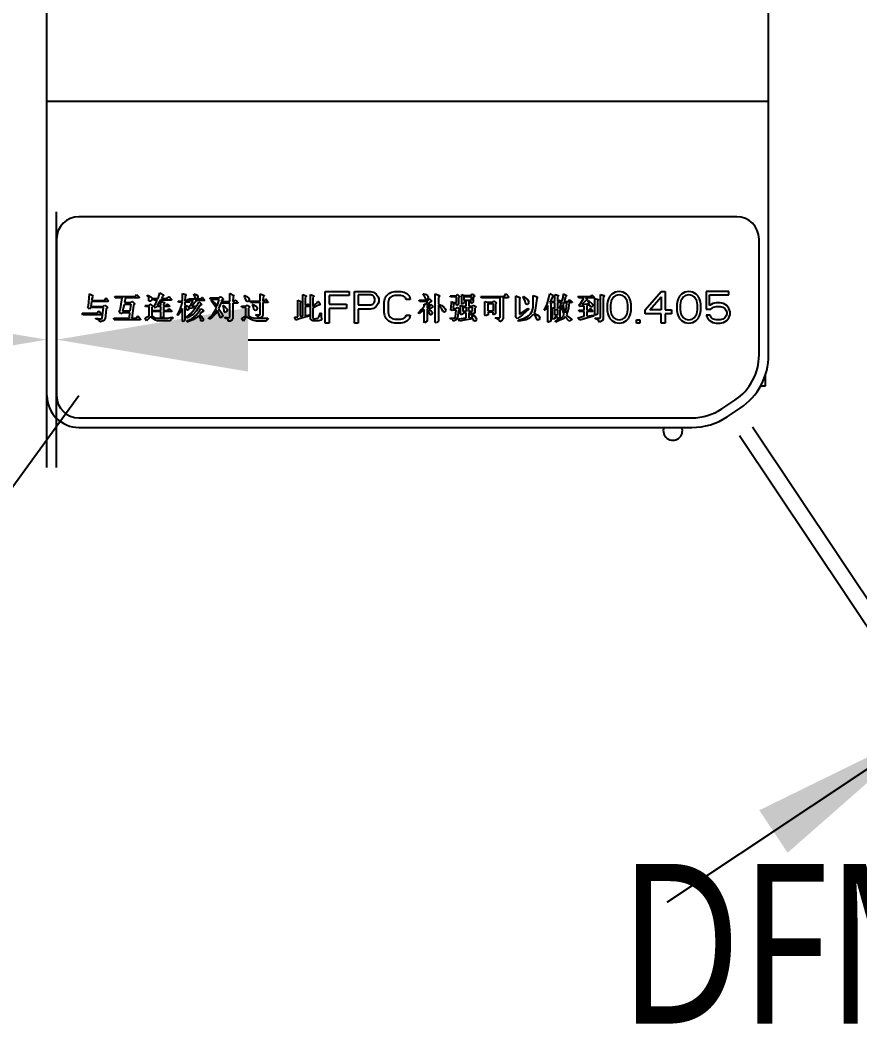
# Model space of a CAD drawing. Header units: millimetres. Extents: x 7 to 507, y -14 to 339.
# Drawn here: x 157.74 to 170.88, y 94.35 to 110.35 of the extents above; entities that cross this region are included whole.
import ezdxf

# ---------------------------------------------------------------- set-up
doc = ezdxf.new("R2010")
doc.units = ezdxf.units.MM
doc.header["$LTSCALE"] = 23.1
doc.header["$PDMODE"] = 3
doc.header["$PDSIZE"] = 6
doc.layers.get('0').update_dxf_attribs({"linetype": 'CONTINUOUS'})
doc.layers.get('Defpoints').update_dxf_attribs({"linetype": 'CONTINUOUS'})
doc.layers.add('01_ASM_ALL_AXIS', color=7, linetype='CONTINUOUS')
doc.layers.add('備注', color=1, linetype='CONTINUOUS')
doc.styles.get("Standard").update_dxf_attribs({"font": 'simplex.shx', "width": 0.8})
doc.dimstyles.new('DIMSTYLE_1', dxfattribs={"dimtxt": 3, "dimasz": 3, "dimexe": 2, "dimexo": 0.35, "dimgap": 0.75, "dimtad": 1, "dimdec": 3, "dimzin": 0, "dimdsep": 46, "dimtxsty": 'Standard', "dimcen": 0.09, "dimadec": 3, "dimazin": 0, "dimtp": 0.001, "dimtm": 0.001, "dimtfac": 1, "dimtdec": 3, "dimtofl": 0, "dimtmove": 0, "dimatfit": 3, "dimfxl": 0, "dimtolj": 1, "dimtzin": 0, "dimarcsym": 0})

# ---------------------------------------------------------------- blocks, each defined once
blk = doc.blocks.new('*D1415')
at = {"color": 0, "lineweight": -2}
for p, q in [((158.156, 103.351), (158.156, 107.351)), ((158.306, 103.351), (158.306, 107.351)), ((155.156, 105.351), (125.87, 105.351)), ((161.306, 105.351), (164.306, 105.351))]:
    blk.add_line(p, q, dxfattribs=at)
at = {"color": 0}
for points in [[(155.156, 104.851), (155.156, 105.851), (158.156, 105.351)], [(161.306, 105.851), (161.306, 104.851), (158.306, 105.351)]]:
    blk.add_solid(points, dxfattribs=at)
at = {"layer": 'Defpoints', "color": 0}
for p in [(158.306, 105.351), (158.156, 103.001), (158.306, 103.001)]:
    blk.add_point(p, dxfattribs=at)
at = {"color": 0, "insert": (133.478, 110.101), "char_height": 3, "attachment_point": 3, "line_spacing_factor": 0.9}
blk.add_mtext('\\A1;0.15', dxfattribs=at)
blk = doc.blocks.new('_FILLED')
at = {"color": 0, "linetype": 'ByBlock'}
blk.add_solid([(0, 0), (-1, 0.1333), (-1, -0.1333)], dxfattribs=at)
blk = doc.blocks.new('*D2324')
at = {"color": 2}
for p, q in [((182.342, 106.19), (172.13, 99.382)), ((172.231, 99.449), (182.342, 106.19)), ((169.205, 103.988), (173.341, 97.785)), ((169.002, 103.853), (173.138, 97.65)), ((167.868, 96.541), (172.13, 99.382)), ((172.028, 99.314), (167.868, 96.541))]:
    blk.add_line(p, q, dxfattribs=at)
at = {"color": 2, "xscale": 3, "yscale": 3, "zscale": 3}
for p, rotation in [((172.231, 99.449), 213.6900675325), ((172.028, 99.314), 33.6900675325)]:
    blk.add_blockref('_FILLED', p, dxfattribs=dict(at, rotation=rotation))

msp = doc.modelspace()

# ---------------------------------------------------------------- linework, layer by layer
at = {"color": 3}
for p, q in [((169.4563, 105.1117), (169.4563, 122.1814)), ((158.1563, 104.4765), (158.1563, 116.9241)), ((168.8082, 104.1444), (169.011, 104.2796)), ((158.6563, 103.9765), (168.2535, 103.9765))]:
    msp.add_line(p, q, dxfattribs=at)
at = {"color": 9}
msp.add_line((158.1563, 109.0865), (169.4563, 109.0865), dxfattribs=at)
at = {"color": 7}
for p, q in [((168.9563, 107.2765), (158.6563, 107.2765)), ((158.3063, 106.9265), (158.3063, 104.4765)), ((169.3063, 105.1117), (169.3063, 106.9265)), ((168.725, 104.2693), (168.9278, 104.4044)), ((158.6563, 104.1265), (168.2535, 104.1265))]:
    msp.add_line(p, q, dxfattribs=at)
at = {"color": 4}
for p, q in [((158.8043, 105.8768), (158.8202, 106.0673)), ((158.8202, 106.0673), (158.8758, 106.0435)), ((158.8678, 106.0197), (158.852, 105.9641)), ((158.852, 105.9641), (159.0504, 105.9641)), ((158.8758, 106.0435), (158.8678, 106.0197)), ((159.0504, 105.9641), (159.0742, 105.9959)), ((159.0742, 105.9959), (159.0821, 106.0038)), ((159.0821, 106.0038), (159.1218, 105.9562)), ((159.1218, 105.9562), (159.1139, 105.9483)), ((159.225, 106.0038), (159.217, 106.0276)), ((159.217, 106.0276), (159.5345, 106.0276)), ((159.3361, 106.0038), (159.225, 106.0038)), ((159.3043, 105.8054), (159.3361, 106.0038)), ((159.3837, 106.0038), (159.3678, 105.9324)), ((159.598, 106.0038), (159.3837, 106.0038)), ((159.5345, 106.0276), (159.5583, 106.0594)), ((159.5583, 106.0594), (159.6059, 106.0117)), ((159.6059, 106.0117), (159.598, 106.0038)), ((159.725, 106.0356), (159.725, 106.0435)), ((159.725, 106.0435), (159.7408, 106.0435)), ((159.7488, 106.0117), (159.725, 106.0356)), ((159.7408, 106.0435), (159.7805, 106.0197)), ((159.7488, 105.9641), (159.7488, 106.0117)), ((159.7567, 105.9562), (159.7488, 105.9641)), ((159.7805, 105.9562), (159.7567, 105.9562)), ((159.7805, 106.0197), (159.7964, 106.0038)), ((159.7964, 105.9721), (159.7805, 105.9562)), ((159.7964, 106.0038), (159.8043, 105.9879)), ((159.8043, 105.9879), (159.7964, 105.9721)), ((159.8282, 105.9721), (159.8202, 105.9959)), ((159.8202, 105.9959), (159.8996, 105.9959)), ((159.8837, 105.9721), (159.8282, 105.9721)), ((159.844, 105.8848), (159.8837, 105.9721)), ((159.9313, 105.9721), (159.8837, 105.8848)), ((159.8996, 105.9959), (159.9234, 106.0832)), ((159.9234, 106.0832), (159.9789, 106.0514)), ((160.1059, 105.9721), (159.9313, 105.9721)), ((159.9631, 106.0276), (159.9472, 105.9959)), ((159.9472, 105.9959), (160.0345, 105.9959)), ((159.9789, 106.0435), (159.9631, 106.0276)), ((159.9789, 106.0514), (159.9789, 106.0435)), ((160.0345, 105.9959), (160.0662, 106.0197)), ((160.0662, 106.0197), (160.0742, 106.0197)), ((160.0742, 106.0197), (160.1059, 105.98)), ((160.1059, 105.98), (160.1059, 105.9721)), ((160.217, 105.9403), (160.2091, 105.9562)), ((160.2091, 105.9562), (160.2805, 105.9562)), ((160.2805, 105.9562), (160.2805, 106.0752)), ((160.2805, 106.0752), (160.3282, 106.0594)), ((160.3202, 106.0276), (160.3123, 105.9562)), ((160.3123, 105.9562), (160.3361, 105.9562)), ((160.3282, 106.0514), (160.3202, 106.0276)), ((160.3282, 106.0594), (160.3282, 106.0514)), ((160.3361, 105.9562), (160.352, 105.98)), ((160.352, 105.98), (160.3599, 105.98)), ((160.3599, 105.98), (160.3916, 105.9403)), ((160.3837, 105.9641), (160.3758, 105.9879)), ((160.3758, 105.9879), (160.5662, 105.9879)), ((160.4472, 105.9641), (160.3837, 105.9641)), ((160.3996, 105.8768), (160.4472, 105.9641)), ((160.4789, 106.0117), (160.4551, 106.0673)), ((160.4551, 106.0673), (160.4869, 106.0594)), ((160.4789, 105.9959), (160.4789, 106.0117)), ((160.4869, 105.9879), (160.4789, 105.9959)), ((160.4789, 105.9641), (160.4948, 105.9483)), ((160.6297, 105.9641), (160.4789, 105.9641)), ((160.4869, 106.0594), (160.5107, 106.0435)), ((160.5186, 106.0117), (160.5028, 105.9879)), ((160.5107, 106.0435), (160.5186, 106.0276)), ((160.5186, 106.0276), (160.5186, 106.0117)), ((160.5662, 105.9879), (160.5821, 106.0117)), ((160.5821, 106.0117), (160.5901, 106.0117)), ((160.5901, 106.0117), (160.6297, 105.9641)), ((160.717, 105.98), (160.7091, 106.0038)), ((160.7091, 106.0038), (160.852, 106.0038)), ((160.852, 105.98), (160.717, 105.98)), ((160.7329, 105.9562), (160.7329, 105.9641)), ((160.7329, 105.9641), (160.7408, 105.9641)), ((160.8123, 105.8451), (160.7329, 105.9562)), ((160.7408, 105.9641), (160.7885, 105.9244)), ((160.8202, 105.8768), (160.852, 105.98)), ((160.852, 106.0038), (160.8758, 106.0197)), ((160.8758, 106.0197), (160.8837, 106.0197)), ((160.8837, 106.0197), (160.9155, 105.9879)), ((160.8916, 105.9641), (160.8837, 105.9483)), ((160.9155, 105.98), (160.8916, 105.9641)), ((160.9155, 105.9879), (160.9155, 105.98)), ((161.0186, 105.9483), (161.0186, 106.0752)), ((161.0186, 106.0752), (161.0266, 106.0752)), ((161.0266, 106.0752), (161.0821, 106.0435)), ((161.0742, 106.0197), (161.0662, 105.9483)), ((161.0821, 106.0356), (161.0742, 106.0197)), ((161.0821, 106.0435), (161.0821, 106.0356)), ((161.0821, 105.9483), (161.1059, 105.9721)), ((161.1059, 105.9721), (161.1139, 105.9721)), ((161.1139, 105.9721), (161.1456, 105.9324)), ((161.2488, 106.0356), (161.2488, 106.0435)), ((161.2488, 106.0435), (161.2567, 106.0435)), ((161.2567, 106.0117), (161.2488, 106.0356)), ((161.2567, 106.0435), (161.2964, 106.0197)), ((161.2726, 105.98), (161.2567, 106.0117)), ((161.2805, 105.9562), (161.2726, 105.98)), ((161.2885, 105.9483), (161.2805, 105.9562)), ((161.2964, 106.0197), (161.3123, 106.0038)), ((161.3123, 106.0038), (161.3202, 105.98)), ((161.3202, 105.9641), (161.3123, 105.9483)), ((161.3202, 105.98), (161.3202, 105.9641)), ((161.344, 105.9324), (161.3361, 105.9562)), ((161.3361, 105.9562), (161.4948, 105.9562)), ((161.4948, 106.0673), (161.5583, 106.0435)), ((161.4948, 105.9562), (161.4948, 106.0673)), ((161.5424, 106.0197), (161.5345, 105.9562)), ((161.5345, 105.9562), (161.5583, 105.9562)), ((161.5583, 106.0356), (161.5424, 106.0197)), ((161.5583, 106.0435), (161.5583, 106.0356)), ((161.5583, 105.9562), (161.5821, 105.9879)), ((161.5821, 105.9879), (161.5901, 105.98)), ((161.5901, 105.98), (161.6218, 105.9403)), ((162.0821, 105.9721), (162.1297, 105.9483)), ((162.0821, 105.7102), (162.0821, 105.9721)), ((162.1615, 106.0594), (162.217, 106.0356)), ((162.1615, 105.726), (162.1615, 106.0594)), ((162.217, 106.0276), (162.2012, 106.0117)), ((162.2012, 106.0117), (162.2012, 105.8848)), ((162.217, 106.0356), (162.217, 106.0276)), ((162.2805, 106.0594), (162.3361, 106.0356)), ((162.2805, 105.6705), (162.2805, 106.0594)), ((162.3361, 106.0276), (162.3202, 106.0117)), ((162.3202, 106.0117), (162.3202, 105.8689)), ((162.3361, 106.0356), (162.3361, 106.0276)), ((162.5107, 105.607), (162.5107, 106.107)), ((162.5107, 106.107), (162.8857, 106.107)), ((162.5732, 106.0432), (162.5732, 105.9049)), ((162.8857, 106.0432), (162.5732, 106.0432)), ((162.8857, 106.107), (162.8857, 106.0432)), ((162.969, 105.607), (162.969, 106.107)), ((162.969, 106.107), (163.219, 106.107)), ((163.0315, 106.0538), (163.0315, 105.8942)), ((163.2294, 106.0538), (163.0315, 106.0538)), ((163.219, 106.107), (163.2711, 106.0963)), ((163.2607, 106.0432), (163.2294, 106.0538)), ((163.2815, 106.0219), (163.2607, 106.0432)), ((163.2711, 106.0963), (163.3128, 106.0644)), ((163.2919, 105.99), (163.2815, 106.0219)), ((163.2815, 105.9261), (163.2919, 105.9581)), ((163.2919, 105.9581), (163.2919, 105.99)), ((163.3128, 106.0644), (163.344, 106.0219)), ((163.344, 106.0219), (163.3544, 105.99)), ((163.3544, 105.99), (163.3544, 105.9474)), ((163.4378, 105.9368), (163.4482, 105.99)), ((163.4482, 105.99), (163.469, 106.0325)), ((163.469, 106.0325), (163.5107, 106.0751)), ((163.5107, 105.9793), (163.5003, 105.9368)), ((163.5107, 106.0751), (163.5524, 106.0963)), ((163.5315, 106.0112), (163.5107, 105.9793)), ((163.5628, 106.0325), (163.5315, 106.0112)), ((163.5524, 106.0963), (163.6044, 106.107)), ((163.6044, 106.0432), (163.5628, 106.0325)), ((163.6044, 106.107), (163.6982, 106.107)), ((163.6982, 106.0432), (163.6044, 106.0432)), ((163.6982, 106.107), (163.7503, 106.0963)), ((163.7399, 106.0325), (163.6982, 106.0432)), ((163.7711, 106.0112), (163.7399, 106.0325)), ((163.7503, 106.0963), (163.7919, 106.0751)), ((163.7815, 105.9793), (163.7711, 106.0112)), ((163.844, 105.9793), (163.7815, 105.9793)), ((163.7919, 106.0751), (163.8336, 106.0325)), ((163.8336, 106.0325), (163.844, 105.9793)), ((163.9908, 105.9483), (163.9829, 105.9721)), ((163.9829, 105.9721), (164.1258, 105.9721)), ((164.0623, 106.0435), (164.0464, 106.0673)), ((164.0464, 106.0673), (164.0543, 106.0673)), ((164.0543, 106.0673), (164.094, 106.0594)), ((164.094, 105.98), (164.0623, 106.0435)), ((164.094, 106.0594), (164.1178, 106.0356)), ((164.102, 105.98), (164.094, 105.98)), ((164.1178, 105.9959), (164.102, 105.98)), ((164.1178, 106.0356), (164.1258, 106.0117)), ((164.1258, 106.0117), (164.1178, 105.9959)), ((164.1258, 105.9721), (164.1416, 105.9959)), ((164.1416, 105.9959), (164.1813, 105.9562)), ((164.1813, 105.9562), (164.1734, 105.9483)), ((164.2369, 105.6229), (164.2369, 106.0673)), ((164.2369, 106.0673), (164.3004, 106.0435)), ((164.3004, 106.0356), (164.2845, 106.0117)), ((164.2845, 106.0117), (164.2845, 105.9086)), ((164.3004, 106.0435), (164.3004, 106.0356)), ((164.475, 106.0197), (164.467, 106.0356)), ((164.467, 106.0356), (164.5623, 106.0356)), ((164.5702, 106.0197), (164.475, 106.0197)), ((164.5623, 106.0356), (164.5781, 106.0594)), ((164.5702, 105.9324), (164.5702, 106.0197)), ((164.5781, 106.0594), (164.5861, 106.0594)), ((164.5861, 106.0594), (164.6178, 106.0276)), ((164.6178, 106.0197), (164.602, 106.0117)), ((164.602, 106.0117), (164.602, 105.9086)), ((164.6178, 106.0276), (164.6178, 106.0197)), ((164.6496, 105.9165), (164.6496, 106.0594)), ((164.6496, 106.0594), (164.6893, 106.0435)), ((164.6893, 106.0435), (164.8004, 106.0435)), ((164.6893, 105.9641), (164.6893, 106.0276)), ((164.6893, 106.0276), (164.8004, 106.0276)), ((164.8004, 105.9641), (164.6893, 105.9641)), ((164.8004, 106.0435), (164.8162, 106.0673)), ((164.8004, 106.0276), (164.8004, 105.9641)), ((164.8162, 106.0673), (164.848, 106.0356)), ((164.848, 106.0276), (164.8321, 106.0197)), ((164.8321, 106.0197), (164.8321, 105.9403)), ((164.848, 106.0356), (164.848, 106.0276)), ((164.9512, 106.0276), (165.3162, 106.0276)), ((164.9591, 106.0038), (164.9512, 106.0276)), ((165.2528, 106.0038), (164.9591, 106.0038)), ((165.1337, 105.9403), (165.1496, 105.9562)), ((165.1496, 105.9562), (165.1575, 105.9562)), ((165.1575, 105.9562), (165.1972, 105.9244)), ((165.2528, 105.7022), (165.2528, 106.0038)), ((165.3004, 106.0038), (165.3004, 105.6784)), ((165.3797, 106.0038), (165.3004, 106.0038)), ((165.3162, 106.0276), (165.3401, 106.0673)), ((165.3401, 106.0673), (165.348, 106.0673)), ((165.348, 106.0673), (165.3877, 106.0197)), ((165.3877, 106.0197), (165.3797, 106.0038)), ((165.4988, 105.726), (165.4988, 106.0356)), ((165.4988, 106.0356), (165.5623, 106.0117)), ((165.5623, 106.0038), (165.5543, 105.9879)), ((165.5543, 105.9879), (165.5543, 105.7498)), ((165.5623, 106.0117), (165.5623, 106.0038)), ((165.6099, 106.0197), (165.6178, 106.0276)), ((165.6178, 106.0117), (165.6099, 106.0197)), ((165.6178, 106.0276), (165.6813, 105.98)), ((165.6416, 105.9562), (165.6178, 106.0117)), ((165.6496, 105.9244), (165.6416, 105.9562)), ((165.6813, 105.98), (165.6972, 105.9562)), ((165.6972, 105.9562), (165.6972, 105.9165)), ((165.7686, 105.853), (165.7686, 106.0435)), ((165.7686, 106.0435), (165.8321, 106.0197)), ((165.8242, 105.9959), (165.8083, 105.8848)), ((165.8321, 106.0117), (165.8242, 105.9959)), ((165.8321, 106.0197), (165.8321, 106.0117)), ((165.9908, 105.9086), (166.0147, 106.0038)), ((166.0147, 106.0038), (166.0305, 106.0752)), ((166.0305, 106.0752), (166.0781, 106.0435)), ((166.0702, 106.0197), (166.0305, 105.9324)), ((166.0781, 106.0356), (166.0702, 106.0197)), ((166.0781, 106.0435), (166.0781, 106.0356)), ((166.1099, 105.9483), (166.1099, 106.0594)), ((166.1099, 106.0594), (166.1655, 106.0435)), ((166.1655, 106.0356), (166.1496, 106.0197)), ((166.1496, 106.0197), (166.1496, 105.9483)), ((166.1655, 106.0435), (166.1655, 106.0356)), ((166.1655, 105.9483), (166.1813, 105.9721)), ((166.1813, 105.9721), (166.1893, 105.9721)), ((166.1893, 105.9721), (166.2131, 105.9403)), ((166.2131, 105.9403), (166.2369, 106.0117)), ((166.2369, 106.0117), (166.2448, 106.0673)), ((166.2448, 106.0673), (166.2924, 106.0435)), ((166.2766, 106.0197), (166.2528, 105.9483)), ((166.2924, 106.0356), (166.2766, 106.0197)), ((166.2924, 106.0435), (166.2924, 106.0356)), ((166.3162, 105.9483), (166.3401, 105.98)), ((166.3401, 105.98), (166.3401, 105.9721)), ((166.3401, 105.9721), (166.3797, 105.9403)), ((166.4829, 106.0038), (166.467, 106.0276)), ((166.467, 106.0276), (166.6655, 106.0276)), ((166.5623, 106.0038), (166.4829, 106.0038)), ((166.5067, 105.9086), (166.5623, 106.0038)), ((166.6099, 105.98), (166.5305, 105.9006)), ((166.5861, 106.0038), (166.6099, 105.9879)), ((166.721, 106.0038), (166.5861, 106.0038)), ((166.6099, 105.9879), (166.6099, 105.98)), ((166.6258, 105.9562), (166.6258, 105.9641)), ((166.6258, 105.9641), (166.6337, 105.9641)), ((166.6496, 105.9165), (166.6258, 105.9562)), ((166.6337, 105.9641), (166.6972, 105.9086)), ((166.6655, 106.0276), (166.6893, 106.0514)), ((166.6893, 106.0514), (166.7289, 106.0117)), ((166.7289, 106.0117), (166.721, 106.0038)), ((166.7369, 105.7419), (166.7369, 105.9959)), ((166.7369, 105.9959), (166.7845, 105.98)), ((166.7845, 105.9721), (166.7766, 105.9562)), ((166.7766, 105.9562), (166.7766, 105.7498)), ((166.7845, 105.98), (166.7845, 105.9721)), ((166.8242, 105.6943), (166.8242, 106.0594)), ((166.8242, 106.0594), (166.8797, 106.0435)), ((166.8797, 106.0356), (166.8639, 106.0117)), ((166.8639, 106.0117), (166.8639, 105.6705)), ((166.8797, 106.0435), (166.8797, 106.0356)), ((166.9378, 105.9581), (166.9274, 105.9049)), ((166.9482, 105.99), (166.9378, 105.9581)), ((166.969, 106.0325), (166.9482, 105.99)), ((167.0003, 106.0644), (166.969, 106.0325)), ((166.9899, 105.9581), (166.9794, 105.8942)), ((167.0315, 106.0219), (166.9899, 105.9581)), ((167.0524, 106.0963), (167.0003, 106.0644)), ((167.0628, 106.0432), (167.0315, 106.0219)), ((167.1149, 106.107), (167.0524, 106.0963)), ((167.1149, 106.0538), (167.0628, 106.0432)), ((167.1774, 106.0963), (167.1149, 106.107)), ((167.1669, 106.0432), (167.1149, 106.0538)), ((167.1982, 106.0219), (167.1669, 106.0432)), ((167.2294, 106.0644), (167.1774, 106.0963)), ((167.2399, 105.9581), (167.1982, 106.0219)), ((167.2607, 106.0325), (167.2294, 106.0644)), ((167.2503, 105.8942), (167.2399, 105.9581)), ((167.2815, 105.99), (167.2607, 106.0325)), ((167.2919, 105.9581), (167.2815, 105.99)), ((167.3024, 105.9049), (167.2919, 105.9581)), ((167.5211, 105.8198), (167.7711, 106.107)), ((167.594, 105.8198), (167.7711, 106.0219)), ((167.7711, 106.107), (167.8336, 106.107)), ((167.7711, 106.0219), (167.7711, 105.8198)), ((167.8336, 106.107), (167.8336, 105.8198)), ((168.0315, 105.9581), (168.0211, 105.9049)), ((168.0419, 105.99), (168.0315, 105.9581)), ((168.0628, 106.0325), (168.0419, 105.99)), ((168.094, 106.0644), (168.0628, 106.0325)), ((168.0836, 105.9581), (168.0732, 105.8942)), ((168.1253, 106.0219), (168.0836, 105.9581)), ((168.1461, 106.0963), (168.094, 106.0644)), ((168.1565, 106.0432), (168.1253, 106.0219)), ((168.2086, 106.107), (168.1461, 106.0963)), ((168.2086, 106.0538), (168.1565, 106.0432)), ((168.2711, 106.0963), (168.2086, 106.107)), ((168.2607, 106.0432), (168.2086, 106.0538)), ((168.2919, 106.0219), (168.2607, 106.0432)), ((168.3232, 106.0644), (168.2711, 106.0963)), ((168.3336, 105.9581), (168.2919, 106.0219)), ((168.3544, 106.0325), (168.3232, 106.0644)), ((168.344, 105.8942), (168.3336, 105.9581)), ((168.3753, 105.99), (168.3544, 106.0325)), ((168.3857, 105.9581), (168.3753, 105.99)), ((168.3961, 105.9049), (168.3857, 105.9581)), ((168.8336, 106.107), (168.4794, 106.107)), ((168.4794, 106.107), (168.4794, 105.8304)), ((168.5315, 106.0538), (168.8336, 106.0538)), ((168.5315, 105.8836), (168.5315, 106.0538)), ((168.8336, 106.0538), (168.8336, 106.107)), ((158.7885, 105.861), (158.8043, 105.8768)), ((158.8202, 105.8292), (158.7885, 105.861)), ((158.844, 105.853), (158.8202, 105.8292)), ((158.852, 105.9483), (158.844, 105.8689)), ((158.844, 105.8689), (159.0345, 105.8689)), ((159.0424, 105.853), (158.844, 105.853)), ((159.1139, 105.9483), (158.852, 105.9483)), ((158.9472, 105.7657), (158.9631, 105.7975)), ((158.9631, 105.7975), (158.971, 105.7975)), ((158.971, 105.7975), (159.0107, 105.7498)), ((159.0186, 105.6943), (159.0424, 105.853)), ((159.0345, 105.8689), (159.0583, 105.8927)), ((159.0583, 105.8927), (159.1059, 105.861)), ((159.0821, 105.8292), (159.0662, 105.6784)), ((159.0901, 105.8451), (159.0821, 105.8292)), ((159.1059, 105.853), (159.0901, 105.8451)), ((159.1059, 105.861), (159.1059, 105.853)), ((159.2805, 105.7895), (159.3043, 105.8054)), ((159.344, 105.7975), (159.3678, 105.9086)), ((159.4551, 105.7975), (159.344, 105.7975)), ((159.3678, 105.9324), (159.471, 105.9324)), ((159.3678, 105.9086), (159.471, 105.9086)), ((159.471, 105.9086), (159.4551, 105.7975)), ((159.471, 105.9324), (159.4869, 105.9483)), ((159.4869, 105.9483), (159.4948, 105.9483)), ((159.5107, 105.8848), (159.4869, 105.6864)), ((159.4948, 105.9483), (159.5266, 105.9165)), ((159.5266, 105.9086), (159.5107, 105.8848)), ((159.5266, 105.9165), (159.5266, 105.9086)), ((159.7012, 105.8689), (159.6932, 105.8848)), ((159.6932, 105.8848), (159.7567, 105.8848)), ((159.7567, 105.8689), (159.7012, 105.8689)), ((159.7567, 105.8848), (159.7726, 105.9086)), ((159.7567, 105.726), (159.7567, 105.8689)), ((159.7726, 105.9086), (159.7805, 105.9086)), ((159.7805, 105.9086), (159.8123, 105.8768)), ((159.8123, 105.8768), (159.7964, 105.861)), ((159.7964, 105.861), (159.7964, 105.734)), ((159.8202, 105.7895), (159.8123, 105.8054)), ((159.8123, 105.8054), (159.9393, 105.8054)), ((159.8282, 105.8768), (159.844, 105.8848)), ((159.852, 105.8451), (159.8282, 105.8768)), ((159.8758, 105.8689), (159.852, 105.8451)), ((159.9393, 105.8689), (159.8758, 105.8689)), ((159.8837, 105.8848), (159.9393, 105.8848)), ((159.9393, 105.8848), (159.9393, 105.9483)), ((159.9393, 105.9483), (159.9948, 105.9324)), ((159.9393, 105.8054), (159.9393, 105.8689)), ((159.9948, 105.9244), (159.9789, 105.9086)), ((159.9789, 105.9086), (159.9789, 105.8848)), ((159.9789, 105.8848), (160.0186, 105.8848)), ((159.9789, 105.8689), (159.9789, 105.8054)), ((160.0742, 105.8689), (159.9789, 105.8689)), ((159.9789, 105.8054), (160.0424, 105.8054)), ((159.9948, 105.9324), (159.9948, 105.9244)), ((160.0186, 105.8848), (160.0424, 105.9086)), ((160.0424, 105.9086), (160.0504, 105.9086)), ((160.0424, 105.8054), (160.0662, 105.8371)), ((160.0504, 105.9086), (160.0821, 105.8768)), ((160.0662, 105.8371), (160.0742, 105.8292)), ((160.0821, 105.8768), (160.0742, 105.8689)), ((160.0742, 105.8292), (160.1139, 105.7975)), ((160.1139, 105.7975), (160.1139, 105.7895)), ((160.2012, 105.7419), (160.2408, 105.8213)), ((160.2567, 105.7975), (160.2091, 105.734)), ((160.2805, 105.9403), (160.217, 105.9403)), ((160.2408, 105.8213), (160.2647, 105.8848)), ((160.2805, 105.8371), (160.2567, 105.7975)), ((160.2647, 105.8848), (160.2805, 105.9403)), ((160.2805, 105.6387), (160.2805, 105.8371)), ((160.3123, 105.9403), (160.3123, 105.8927)), ((160.3916, 105.9403), (160.3123, 105.9403)), ((160.3123, 105.8927), (160.3599, 105.8768)), ((160.3282, 105.853), (160.3123, 105.8768)), ((160.3123, 105.8768), (160.3123, 105.6546)), ((160.352, 105.8133), (160.3282, 105.853)), ((160.3678, 105.8133), (160.352, 105.8133)), ((160.3599, 105.8768), (160.3678, 105.8689)), ((160.3678, 105.8689), (160.3758, 105.853)), ((160.3758, 105.8292), (160.3678, 105.8133)), ((160.3758, 105.853), (160.3758, 105.8292)), ((160.3916, 105.8371), (160.3837, 105.8768)), ((160.3837, 105.8768), (160.3996, 105.8768)), ((160.4948, 105.853), (160.3916, 105.8371)), ((160.4155, 105.7657), (160.4631, 105.8213)), ((160.471, 105.9324), (160.4234, 105.8768)), ((160.4234, 105.8768), (160.5028, 105.8768)), ((160.4948, 105.7975), (160.4393, 105.7419)), ((160.4631, 105.8213), (160.4948, 105.853)), ((160.4869, 105.9483), (160.471, 105.9324)), ((160.4948, 105.9483), (160.4869, 105.9483)), ((160.5504, 105.8848), (160.4948, 105.7975)), ((160.4948, 105.734), (160.5504, 105.8054)), ((160.5028, 105.8768), (160.5345, 105.9403)), ((160.5345, 105.9403), (160.5424, 105.9403)), ((160.5424, 105.9403), (160.5742, 105.9086)), ((160.5742, 105.9006), (160.5504, 105.8848)), ((160.5504, 105.8054), (160.5662, 105.8371)), ((160.5662, 105.8371), (160.5742, 105.8292)), ((160.5742, 105.9086), (160.5742, 105.9006)), ((160.5742, 105.8292), (160.6059, 105.8054)), ((160.6059, 105.7975), (160.5821, 105.7816)), ((160.6059, 105.8054), (160.6059, 105.7975)), ((160.7488, 105.7419), (160.7885, 105.8054)), ((160.7885, 105.9244), (160.8202, 105.8768)), ((160.7885, 105.8054), (160.8123, 105.8451)), ((160.8281, 105.8054), (160.7964, 105.7578)), ((160.8758, 105.6943), (160.8281, 105.8054)), ((160.8837, 105.9324), (160.844, 105.8371)), ((160.844, 105.8371), (160.9075, 105.7419)), ((160.8837, 105.9483), (161.0186, 105.9483)), ((160.8916, 105.9244), (160.8837, 105.9324)), ((161.0186, 105.9244), (160.8916, 105.9244)), ((160.9155, 105.8768), (160.9155, 105.8848)), ((160.9155, 105.8848), (160.9234, 105.8848)), ((160.9234, 105.853), (160.9155, 105.8768)), ((160.9234, 105.8848), (160.9789, 105.8292)), ((160.9313, 105.7895), (160.9234, 105.853)), ((160.971, 105.7975), (160.9472, 105.7737)), ((160.9789, 105.8133), (160.971, 105.7975)), ((160.9789, 105.8292), (160.9789, 105.8133)), ((161.0186, 105.7102), (161.0186, 105.9244)), ((161.0662, 105.9483), (161.0821, 105.9483)), ((161.0662, 105.9244), (161.0662, 105.6784)), ((161.1456, 105.9244), (161.0662, 105.9244)), ((161.1456, 105.9324), (161.1456, 105.9244)), ((161.2091, 105.853), (161.2012, 105.8768)), ((161.2012, 105.8768), (161.2726, 105.8768)), ((161.2726, 105.853), (161.2091, 105.853)), ((161.2726, 105.8768), (161.2885, 105.8927)), ((161.2726, 105.726), (161.2726, 105.853)), ((161.3123, 105.9483), (161.2885, 105.9483)), ((161.2885, 105.8927), (161.3281, 105.8689)), ((161.3281, 105.861), (161.3123, 105.8451)), ((161.3123, 105.8451), (161.3123, 105.726)), ((161.3281, 105.8689), (161.3281, 105.861)), ((161.4948, 105.9324), (161.344, 105.9324)), ((161.3758, 105.9006), (161.3837, 105.9086)), ((161.3837, 105.8768), (161.3758, 105.9006)), ((161.3837, 105.9086), (161.3837, 105.9006)), ((161.3837, 105.9006), (161.4313, 105.8768)), ((161.3996, 105.8133), (161.3837, 105.8768)), ((161.4075, 105.8133), (161.3996, 105.8133)), ((161.4234, 105.8054), (161.4075, 105.8133)), ((161.4393, 105.8133), (161.4234, 105.8054)), ((161.4313, 105.8768), (161.4472, 105.853)), ((161.4472, 105.8371), (161.4393, 105.8133)), ((161.4472, 105.853), (161.4472, 105.8371)), ((161.4948, 105.7419), (161.4948, 105.9324)), ((161.5345, 105.9324), (161.5345, 105.734)), ((161.6218, 105.9324), (161.5345, 105.9324)), ((161.6218, 105.9403), (161.6218, 105.9324)), ((162.1297, 105.9403), (162.1218, 105.9244)), ((162.1218, 105.9244), (162.1218, 105.7181)), ((162.1297, 105.9483), (162.1297, 105.9403)), ((162.2012, 105.8848), (162.217, 105.8848)), ((162.2012, 105.8689), (162.2012, 105.726)), ((162.2726, 105.8689), (162.2012, 105.8689)), ((162.217, 105.8848), (162.2408, 105.9086)), ((162.2408, 105.9086), (162.2488, 105.9086)), ((162.2488, 105.9086), (162.2726, 105.8768)), ((162.2726, 105.8768), (162.2726, 105.8689)), ((162.3202, 105.8689), (162.3916, 105.9324)), ((162.3996, 105.8848), (162.3202, 105.8451)), ((162.3202, 105.8451), (162.3202, 105.6864)), ((162.3916, 105.9324), (162.3996, 105.9483)), ((162.3996, 105.9483), (162.4075, 105.9483)), ((162.4393, 105.9006), (162.3996, 105.8848)), ((162.4075, 105.9483), (162.4393, 105.9006)), ((162.5732, 105.9049), (162.844, 105.9049)), ((162.5732, 105.841), (162.5732, 105.607)), ((162.844, 105.841), (162.5732, 105.841)), ((162.844, 105.9049), (162.844, 105.841)), ((163.0315, 105.8942), (163.2294, 105.8942)), ((163.0315, 105.8304), (163.0315, 105.607)), ((163.219, 105.8304), (163.0315, 105.8304)), ((163.2711, 105.841), (163.219, 105.8304)), ((163.2294, 105.8942), (163.2607, 105.9049)), ((163.2607, 105.9049), (163.2815, 105.9261)), ((163.3128, 105.8729), (163.2711, 105.841)), ((163.344, 105.9155), (163.3128, 105.8729)), ((163.3544, 105.9474), (163.344, 105.9155)), ((163.4378, 105.7772), (163.4378, 105.9368)), ((163.5003, 105.9368), (163.5003, 105.7772)), ((163.975, 105.7737), (164.0067, 105.8054)), ((164.0305, 105.7975), (163.9829, 105.7578)), ((164.1178, 105.9483), (163.9908, 105.9483)), ((164.0067, 105.8054), (164.0464, 105.8451)), ((164.0623, 105.8213), (164.0305, 105.7975)), ((164.0464, 105.8451), (164.0623, 105.8768)), ((164.0623, 105.8768), (164.0623, 105.9086)), ((164.0623, 105.9086), (164.094, 105.9086)), ((164.0623, 105.6229), (164.0623, 105.8213)), ((164.094, 105.9086), (164.1178, 105.9483)), ((164.1575, 105.9403), (164.1099, 105.8768)), ((164.1099, 105.8768), (164.1099, 105.8451)), ((164.1099, 105.8451), (164.1258, 105.8371)), ((164.1496, 105.7578), (164.1099, 105.8213)), ((164.1099, 105.8213), (164.1099, 105.6387)), ((164.1258, 105.8371), (164.1655, 105.9086)), ((164.2051, 105.8689), (164.1337, 105.8213)), ((164.1337, 105.8213), (164.1734, 105.7975)), ((164.1734, 105.9483), (164.1575, 105.9403)), ((164.1655, 105.9086), (164.2051, 105.8689)), ((164.1734, 105.7975), (164.1893, 105.7816)), ((164.2845, 105.9086), (164.3401, 105.8848)), ((164.3321, 105.8451), (164.2845, 105.8927)), ((164.2845, 105.8927), (164.2845, 105.6387)), ((164.3559, 105.7975), (164.3321, 105.8451)), ((164.3401, 105.8848), (164.3718, 105.861)), ((164.3639, 105.7895), (164.3559, 105.7975)), ((164.3718, 105.861), (164.3956, 105.8292)), ((164.4035, 105.8133), (164.3877, 105.7816)), ((164.3956, 105.8292), (164.4035, 105.8133)), ((164.467, 105.8213), (164.4829, 105.8371)), ((164.4988, 105.8054), (164.467, 105.8213)), ((164.4829, 105.8371), (164.4908, 105.9483)), ((164.4908, 105.9483), (164.5226, 105.9324)), ((164.5147, 105.8133), (164.4988, 105.8054)), ((164.5226, 105.9165), (164.5147, 105.8371)), ((164.5147, 105.8371), (164.5623, 105.8371)), ((164.5623, 105.8133), (164.5147, 105.8133)), ((164.5226, 105.9324), (164.5702, 105.9324)), ((164.5702, 105.9165), (164.5226, 105.9165)), ((164.5543, 105.7102), (164.5623, 105.8133)), ((164.5623, 105.8371), (164.5781, 105.861)), ((164.5702, 105.8927), (164.5702, 105.9165)), ((164.5781, 105.8927), (164.5702, 105.8927)), ((164.602, 105.9086), (164.5781, 105.8927)), ((164.5781, 105.861), (164.6178, 105.8292)), ((164.602, 105.8133), (164.5861, 105.6943)), ((164.6178, 105.8213), (164.602, 105.8133)), ((164.6178, 105.8292), (164.6178, 105.8213)), ((164.6337, 105.8927), (164.6655, 105.8768)), ((164.6337, 105.7498), (164.6337, 105.8927)), ((164.6575, 105.9086), (164.6496, 105.9165)), ((164.6893, 105.9324), (164.6575, 105.9086)), ((164.6655, 105.8768), (164.721, 105.8768)), ((164.6734, 105.7895), (164.6734, 105.861)), ((164.6734, 105.861), (164.721, 105.861)), ((164.6893, 105.9483), (164.6893, 105.9324)), ((164.721, 105.9483), (164.6893, 105.9483)), ((164.721, 105.8768), (164.721, 105.9483)), ((164.721, 105.861), (164.721, 105.7895)), ((164.7607, 105.9483), (164.7607, 105.8768)), ((164.8004, 105.9483), (164.7607, 105.9483)), ((164.7607, 105.8768), (164.8162, 105.8768)), ((164.7607, 105.7895), (164.7607, 105.861)), ((164.7607, 105.861), (164.8162, 105.861)), ((164.8004, 105.9244), (164.8004, 105.9483)), ((164.8083, 105.9165), (164.8004, 105.9244)), ((164.8321, 105.9403), (164.8083, 105.9165)), ((164.8162, 105.8768), (164.8321, 105.8927)), ((164.8162, 105.861), (164.8162, 105.7895)), ((164.8321, 105.8927), (164.8718, 105.8689)), ((164.8718, 105.861), (164.8559, 105.8451)), ((164.8559, 105.8451), (164.8559, 105.7737)), ((164.8718, 105.8689), (164.8718, 105.861)), ((165.0147, 105.734), (165.0147, 105.9483)), ((165.0147, 105.9483), (165.0543, 105.9403)), ((165.0543, 105.9403), (165.1337, 105.9403)), ((165.0623, 105.7975), (165.0623, 105.9165)), ((165.0623, 105.9165), (165.1416, 105.9165)), ((165.1416, 105.7975), (165.0623, 105.7975)), ((165.1416, 105.9165), (165.1416, 105.7975)), ((165.1972, 105.9244), (165.1813, 105.9006)), ((165.1813, 105.9006), (165.1813, 105.7578)), ((165.5543, 105.7498), (165.6893, 105.8371)), ((165.6972, 105.8213), (165.602, 105.7419)), ((165.6575, 105.9086), (165.6496, 105.9244)), ((165.6734, 105.9006), (165.6575, 105.9086)), ((165.6813, 105.9006), (165.6734, 105.9006)), ((165.6972, 105.9165), (165.6813, 105.9006)), ((165.6893, 105.8371), (165.6972, 105.8371)), ((165.6972, 105.8371), (165.6972, 105.8213)), ((165.7289, 105.7578), (165.7528, 105.7975)), ((165.7528, 105.7975), (165.7686, 105.853)), ((165.8004, 105.8133), (165.7845, 105.7657)), ((165.8083, 105.8848), (165.8004, 105.8133)), ((165.9432, 105.8133), (165.9908, 105.9086)), ((165.9512, 105.8133), (165.9432, 105.8133)), ((165.9829, 105.8451), (165.9512, 105.8133)), ((165.9988, 105.8848), (165.9829, 105.8451)), ((165.9988, 105.6229), (165.9988, 105.8848)), ((166.0305, 105.9324), (166.0464, 105.9165)), ((166.0623, 105.9324), (166.0464, 105.9483)), ((166.0464, 105.9483), (166.1099, 105.9483)), ((166.0464, 105.9165), (166.0464, 105.6387)), ((166.1099, 105.9324), (166.0623, 105.9324)), ((166.0702, 105.6705), (166.0702, 105.853)), ((166.0702, 105.853), (166.1099, 105.8451)), ((166.1099, 105.8451), (166.1099, 105.9324)), ((166.1099, 105.734), (166.1099, 105.8213)), ((166.1099, 105.8213), (166.1496, 105.8213)), ((166.1496, 105.9483), (166.1655, 105.9483)), ((166.1496, 105.9324), (166.1496, 105.8451)), ((166.2131, 105.9324), (166.1496, 105.9324)), ((166.1496, 105.8451), (166.1575, 105.8451)), ((166.1496, 105.8213), (166.1496, 105.734)), ((166.1575, 105.8451), (166.1655, 105.861)), ((166.1655, 105.861), (166.1972, 105.8371)), ((166.1893, 105.853), (166.2131, 105.9324)), ((166.1893, 105.8451), (166.1893, 105.853)), ((166.1972, 105.8451), (166.1893, 105.8451)), ((166.1972, 105.8292), (166.1893, 105.8133)), ((166.1893, 105.8133), (166.1893, 105.6943)), ((166.221, 105.8848), (166.1972, 105.8451)), ((166.1972, 105.8371), (166.1972, 105.8292)), ((166.2289, 105.8213), (166.221, 105.8848)), ((166.2369, 105.7895), (166.2289, 105.8213)), ((166.2448, 105.8848), (166.2448, 105.9324)), ((166.2448, 105.9324), (166.2924, 105.9324)), ((166.2528, 105.8213), (166.2448, 105.8848)), ((166.2528, 105.9483), (166.3162, 105.9483)), ((166.2686, 105.7737), (166.2528, 105.8213)), ((166.2766, 105.8054), (166.2686, 105.7737)), ((166.2845, 105.853), (166.2766, 105.8054)), ((166.2924, 105.9324), (166.2845, 105.853)), ((166.3242, 105.8451), (166.3083, 105.7895)), ((166.3321, 105.9324), (166.3242, 105.8451)), ((166.3797, 105.9324), (166.3321, 105.9324)), ((166.3797, 105.9403), (166.3797, 105.9324)), ((166.4829, 105.8927), (166.5067, 105.9086)), ((166.4988, 105.8689), (166.4829, 105.8927)), ((166.4829, 105.8133), (166.5702, 105.8133)), ((166.4908, 105.7895), (166.4829, 105.8133)), ((166.5702, 105.8768), (166.4988, 105.8689)), ((166.5305, 105.9006), (166.6496, 105.9165)), ((166.5702, 105.8133), (166.5702, 105.8768)), ((166.6575, 105.8927), (166.6099, 105.8848)), ((166.6099, 105.8848), (166.6099, 105.8133)), ((166.6099, 105.8133), (166.6496, 105.8133)), ((166.6496, 105.8133), (166.6655, 105.8371)), ((166.6655, 105.8689), (166.6575, 105.8927)), ((166.6734, 105.861), (166.6655, 105.8689)), ((166.6655, 105.8371), (166.6734, 105.8371)), ((166.6813, 105.861), (166.6734, 105.861)), ((166.6734, 105.8371), (166.7051, 105.7975)), ((166.6972, 105.8768), (166.6813, 105.861)), ((166.6972, 105.9086), (166.6972, 105.8768)), ((166.7051, 105.7975), (166.7051, 105.7895)), ((166.9274, 105.9049), (166.9274, 105.8091)), ((166.9274, 105.8091), (166.9378, 105.7559)), ((166.9794, 105.8942), (166.9794, 105.8198)), ((166.9794, 105.8198), (166.9899, 105.7559)), ((167.2399, 105.7559), (167.2503, 105.8198)), ((167.2503, 105.8198), (167.2503, 105.8942)), ((167.2919, 105.7559), (167.3024, 105.8091)), ((167.3024, 105.8091), (167.3024, 105.9049)), ((167.5211, 105.7559), (167.5211, 105.8198)), ((167.7711, 105.8198), (167.594, 105.8198)), ((167.8336, 105.8198), (167.9378, 105.8198)), ((167.9378, 105.8198), (167.9378, 105.7559)), ((168.0211, 105.9049), (168.0211, 105.8091)), ((168.0211, 105.8091), (168.0315, 105.7559)), ((168.0732, 105.8942), (168.0732, 105.8198)), ((168.0732, 105.8198), (168.0836, 105.7559)), ((168.3336, 105.7559), (168.344, 105.8198)), ((168.344, 105.8198), (168.344, 105.8942)), ((168.3857, 105.7559), (168.3961, 105.8091)), ((168.3961, 105.8091), (168.3961, 105.9049)), ((168.4794, 105.8304), (168.5524, 105.8304)), ((168.5836, 105.9155), (168.5315, 105.8836)), ((168.5524, 105.8304), (168.594, 105.8623)), ((168.6357, 105.9261), (168.5836, 105.9155)), ((168.594, 105.8623), (168.6357, 105.8729)), ((168.6982, 105.9261), (168.6357, 105.9261)), ((168.6357, 105.8729), (168.6982, 105.8729)), ((168.7503, 105.9155), (168.6982, 105.9261)), ((168.6982, 105.8729), (168.7399, 105.8623)), ((168.7399, 105.8623), (168.7711, 105.841)), ((168.8024, 105.8836), (168.7503, 105.9155)), ((168.7711, 105.841), (168.7919, 105.8091)), ((168.7919, 105.8091), (168.8024, 105.7772)), ((168.8336, 105.841), (168.8024, 105.8836)), ((168.8544, 105.7878), (168.8336, 105.841)), ((158.717, 105.7419), (158.7091, 105.7657)), ((158.7091, 105.7657), (158.9472, 105.7657)), ((159.0107, 105.7419), (158.717, 105.7419)), ((158.9234, 105.6784), (158.9234, 105.6864)), ((158.9234, 105.6864), (158.9948, 105.6784)), ((158.971, 105.6546), (158.9234, 105.6784)), ((158.9869, 105.6308), (158.971, 105.6546)), ((158.9948, 105.6308), (158.9869, 105.6308)), ((158.9948, 105.6784), (159.0107, 105.6784)), ((159.0345, 105.6467), (158.9948, 105.6308)), ((159.0107, 105.7498), (159.0107, 105.7419)), ((159.0107, 105.6784), (159.0186, 105.6943)), ((159.0583, 105.6625), (159.0345, 105.6467)), ((159.0662, 105.6784), (159.0583, 105.6625)), ((159.2091, 105.6625), (159.2012, 105.6864)), ((159.2012, 105.6864), (159.4472, 105.6864)), ((159.6218, 105.6625), (159.2091, 105.6625)), ((159.3123, 105.7578), (159.2805, 105.7895)), ((159.3361, 105.7737), (159.3123, 105.7578)), ((159.4551, 105.7737), (159.3361, 105.7737)), ((159.4472, 105.6864), (159.4551, 105.7737)), ((159.4869, 105.6864), (159.5504, 105.6864)), ((159.5504, 105.6864), (159.5742, 105.7181)), ((159.5742, 105.7181), (159.5821, 105.7181)), ((159.5821, 105.7181), (159.6218, 105.6705)), ((159.6218, 105.6705), (159.6218, 105.6625)), ((159.6932, 105.6943), (159.7567, 105.726)), ((159.717, 105.6467), (159.6932, 105.6943)), ((159.7726, 105.7022), (159.717, 105.6467)), ((159.7805, 105.7022), (159.7726, 105.7022)), ((159.8043, 105.6943), (159.7805, 105.7022)), ((159.7964, 105.734), (159.8202, 105.7102)), ((159.844, 105.6625), (159.8043, 105.6943)), ((159.9393, 105.7895), (159.8202, 105.7895)), ((159.8202, 105.7102), (159.852, 105.6943)), ((159.8837, 105.6467), (159.844, 105.6625)), ((159.852, 105.6943), (159.8837, 105.6864)), ((159.8837, 105.6864), (160.0504, 105.6864)), ((160.0901, 105.6467), (159.8837, 105.6467)), ((159.9393, 105.6943), (159.9393, 105.7895)), ((159.9472, 105.6864), (159.9393, 105.6943)), ((159.9789, 105.7022), (159.9472, 105.6864)), ((159.9789, 105.7895), (159.9789, 105.7022)), ((160.1139, 105.7895), (159.9789, 105.7895)), ((160.0504, 105.6864), (160.1139, 105.7022)), ((160.1059, 105.6784), (160.0901, 105.6625)), ((160.0901, 105.6625), (160.0901, 105.6467)), ((160.1297, 105.6943), (160.1059, 105.6784)), ((160.1139, 105.7022), (160.1297, 105.6943)), ((160.2012, 105.734), (160.2012, 105.7419)), ((160.2091, 105.734), (160.2012, 105.734)), ((160.2885, 105.6308), (160.2805, 105.6387)), ((160.3123, 105.6546), (160.2885, 105.6308)), ((160.344, 105.7102), (160.4155, 105.7657)), ((160.344, 105.6943), (160.344, 105.7102)), ((160.352, 105.6943), (160.344, 105.6943)), ((160.344, 105.6387), (160.352, 105.6467)), ((160.352, 105.6308), (160.344, 105.6387)), ((160.4393, 105.7419), (160.352, 105.6943)), ((160.352, 105.6467), (160.4234, 105.6784)), ((160.3599, 105.6308), (160.352, 105.6308)), ((160.4393, 105.6625), (160.3599, 105.6308)), ((160.4234, 105.6784), (160.4948, 105.734)), ((160.4948, 105.6943), (160.4393, 105.6625)), ((160.5345, 105.726), (160.4948, 105.6943)), ((160.5504, 105.7102), (160.5345, 105.726)), ((160.5821, 105.7816), (160.5424, 105.7419)), ((160.5424, 105.7419), (160.5821, 105.7102)), ((160.5662, 105.6705), (160.5504, 105.7102)), ((160.5662, 105.6467), (160.5662, 105.6705)), ((160.5821, 105.6387), (160.5662, 105.6467)), ((160.5821, 105.7102), (160.598, 105.6864)), ((160.598, 105.6467), (160.5821, 105.6387)), ((160.598, 105.6864), (160.6059, 105.6705)), ((160.6059, 105.6705), (160.598, 105.6467)), ((160.6932, 105.6864), (160.7488, 105.7419)), ((160.6932, 105.6784), (160.6932, 105.6864)), ((160.7091, 105.6784), (160.6932, 105.6784)), ((160.7488, 105.7102), (160.7091, 105.6784)), ((160.7964, 105.7578), (160.7488, 105.7102)), ((160.8837, 105.6943), (160.8758, 105.6943)), ((160.8916, 105.7022), (160.8837, 105.6943)), ((160.8996, 105.7102), (160.8916, 105.7022)), ((160.9075, 105.7419), (160.8996, 105.7102)), ((160.9472, 105.7737), (160.9313, 105.7895)), ((160.9393, 105.6943), (160.9472, 105.7022)), ((160.9472, 105.6864), (160.9393, 105.6943)), ((160.9472, 105.7022), (161.0107, 105.6943)), ((160.9789, 105.6784), (160.9472, 105.6864)), ((160.9948, 105.6705), (160.9789, 105.6784)), ((160.9948, 105.6387), (160.9948, 105.6705)), ((161.0266, 105.6387), (160.9948, 105.6387)), ((161.0107, 105.6943), (161.0186, 105.7102)), ((161.0504, 105.6546), (161.0266, 105.6387)), ((161.0662, 105.6784), (161.0504, 105.6546)), ((161.2012, 105.6784), (161.2726, 105.726)), ((161.2329, 105.6387), (161.2012, 105.6784)), ((161.2647, 105.6864), (161.2329, 105.6387)), ((161.2805, 105.7022), (161.2647, 105.6864)), ((161.2964, 105.7022), (161.2805, 105.7022)), ((161.3123, 105.6864), (161.2964, 105.7022)), ((161.3123, 105.726), (161.344, 105.7022)), ((161.3758, 105.6546), (161.3123, 105.6864)), ((161.344, 105.7022), (161.4075, 105.6864)), ((161.4393, 105.6387), (161.3758, 105.6546)), ((161.4075, 105.6864), (161.6139, 105.6864)), ((161.4313, 105.734), (161.4234, 105.7419)), ((161.4234, 105.7419), (161.4948, 105.7419)), ((161.4472, 105.726), (161.4313, 105.734)), ((161.5901, 105.6387), (161.4393, 105.6387)), ((161.471, 105.7102), (161.4472, 105.726)), ((161.4789, 105.6943), (161.471, 105.7102)), ((161.4789, 105.6864), (161.4789, 105.6943)), ((161.5186, 105.7022), (161.4869, 105.6864)), ((161.5345, 105.734), (161.5186, 105.7022)), ((161.6059, 105.6625), (161.5901, 105.6387)), ((161.6218, 105.6784), (161.6059, 105.6625)), ((161.6139, 105.6864), (161.6218, 105.6784)), ((162.0345, 105.7022), (162.0821, 105.7102)), ((162.0583, 105.6546), (162.0345, 105.7022)), ((162.0901, 105.6705), (162.0583, 105.6546)), ((162.2726, 105.726), (162.0901, 105.6705)), ((162.1218, 105.7181), (162.1615, 105.726)), ((162.2012, 105.726), (162.2726, 105.7419)), ((162.2726, 105.7419), (162.2726, 105.726)), ((162.2964, 105.6546), (162.2805, 105.6705)), ((162.3202, 105.6467), (162.2964, 105.6546)), ((162.3202, 105.6864), (162.3281, 105.6784)), ((162.4155, 105.6467), (162.3202, 105.6467)), ((162.3281, 105.6784), (162.3996, 105.6864)), ((162.3996, 105.6864), (162.4155, 105.7022)), ((162.4155, 105.7022), (162.4393, 105.7737)), ((162.4472, 105.6546), (162.4155, 105.6467)), ((162.4393, 105.7737), (162.4472, 105.7657)), ((162.4472, 105.7657), (162.4472, 105.6864)), ((162.4472, 105.6864), (162.4631, 105.6784)), ((162.4631, 105.6784), (162.4472, 105.6546)), ((163.4482, 105.724), (163.4378, 105.7772)), ((163.469, 105.6815), (163.4482, 105.724)), ((163.5107, 105.6389), (163.469, 105.6815)), ((163.5003, 105.7772), (163.5107, 105.7346)), ((163.5107, 105.7346), (163.5315, 105.7027)), ((163.5524, 105.6176), (163.5107, 105.6389)), ((163.5315, 105.7027), (163.5628, 105.6815)), ((163.5628, 105.6815), (163.6044, 105.6708)), ((163.6044, 105.6708), (163.6982, 105.6708)), ((163.6982, 105.6708), (163.7399, 105.6815)), ((163.7399, 105.6815), (163.7711, 105.7027)), ((163.7919, 105.6389), (163.7503, 105.6176)), ((163.7711, 105.7027), (163.7815, 105.7346)), ((163.7815, 105.7346), (163.844, 105.7346)), ((163.8336, 105.6815), (163.7919, 105.6389)), ((163.844, 105.7346), (163.8336, 105.6815)), ((163.975, 105.7657), (163.975, 105.7737)), ((163.9829, 105.7578), (163.975, 105.7657)), ((164.1099, 105.6387), (164.0702, 105.6149)), ((164.1575, 105.7419), (164.1496, 105.7578)), ((164.1655, 105.7419), (164.1575, 105.7419)), ((164.1813, 105.7498), (164.1655, 105.7419)), ((164.1893, 105.7657), (164.1813, 105.7498)), ((164.1893, 105.7816), (164.1893, 105.7657)), ((164.2845, 105.6387), (164.2528, 105.6149)), ((164.3797, 105.7816), (164.3639, 105.7895)), ((164.3877, 105.7816), (164.3797, 105.7816)), ((164.467, 105.6864), (164.475, 105.6943)), ((164.475, 105.6784), (164.467, 105.6864)), ((164.475, 105.6943), (164.5305, 105.6864)), ((164.4988, 105.6705), (164.475, 105.6784)), ((164.5147, 105.6546), (164.4988, 105.6705)), ((164.5226, 105.6387), (164.5147, 105.6546)), ((164.5623, 105.6625), (164.5226, 105.6387)), ((164.5305, 105.6864), (164.5464, 105.6943)), ((164.5464, 105.6943), (164.5543, 105.7102)), ((164.5861, 105.6943), (164.5623, 105.6625)), ((164.602, 105.6784), (164.721, 105.6943)), ((164.6178, 105.6387), (164.602, 105.6784)), ((164.6893, 105.6546), (164.6178, 105.6387)), ((164.6416, 105.7419), (164.6337, 105.7498)), ((164.6734, 105.7578), (164.6416, 105.7419)), ((164.721, 105.7895), (164.6734, 105.7895)), ((164.6734, 105.7737), (164.6734, 105.7578)), ((164.721, 105.7737), (164.6734, 105.7737)), ((164.8321, 105.6784), (164.6893, 105.6546)), ((164.721, 105.6943), (164.721, 105.7737)), ((164.8162, 105.7895), (164.7607, 105.7895)), ((164.7607, 105.7737), (164.7607, 105.6943)), ((164.8162, 105.7737), (164.7607, 105.7737)), ((164.7607, 105.6943), (164.8242, 105.7022)), ((164.8004, 105.7498), (164.7924, 105.7578)), ((164.7924, 105.7578), (164.8004, 105.7578)), ((164.8004, 105.7578), (164.8559, 105.7181)), ((164.8004, 105.7419), (164.8004, 105.7498)), ((164.8242, 105.7022), (164.8004, 105.7419)), ((164.8162, 105.7578), (164.8162, 105.7737)), ((164.8321, 105.7578), (164.8162, 105.7578)), ((164.8559, 105.7737), (164.8321, 105.7578)), ((164.8401, 105.6467), (164.8321, 105.6784)), ((164.8559, 105.6387), (164.8401, 105.6467)), ((164.8559, 105.7181), (164.8718, 105.6943)), ((164.8639, 105.6387), (164.8559, 105.6387)), ((164.8718, 105.6467), (164.8639, 105.6387)), ((164.8718, 105.6943), (164.8797, 105.6705)), ((164.8797, 105.6705), (164.8718, 105.6467)), ((165.0226, 105.726), (165.0147, 105.734)), ((165.0623, 105.7419), (165.0226, 105.726)), ((165.0623, 105.7816), (165.0623, 105.7419)), ((165.1416, 105.7816), (165.0623, 105.7816)), ((165.1416, 105.7498), (165.1416, 105.7816)), ((165.1496, 105.7419), (165.1416, 105.7498)), ((165.1813, 105.7578), (165.1496, 105.7419)), ((165.1813, 105.6864), (165.1734, 105.6943)), ((165.1734, 105.6943), (165.2448, 105.6943)), ((165.2131, 105.6784), (165.1813, 105.6864)), ((165.2369, 105.6625), (165.2131, 105.6784)), ((165.2448, 105.6387), (165.2369, 105.6625)), ((165.2448, 105.6943), (165.2528, 105.7022)), ((165.2845, 105.6546), (165.2448, 105.6308)), ((165.2448, 105.6308), (165.2448, 105.6387)), ((165.3004, 105.6784), (165.2845, 105.6546)), ((165.4908, 105.7102), (165.4988, 105.726)), ((165.5226, 105.6784), (165.4908, 105.7102)), ((165.5385, 105.6943), (165.5226, 105.6784)), ((165.5305, 105.6467), (165.5385, 105.6546)), ((165.5385, 105.6387), (165.5305, 105.6467)), ((165.602, 105.7419), (165.5385, 105.6943)), ((165.5385, 105.6546), (165.6337, 105.6864)), ((165.6575, 105.6625), (165.5385, 105.6387)), ((165.6337, 105.6864), (165.6972, 105.726)), ((165.7131, 105.6864), (165.6575, 105.6625)), ((165.6972, 105.726), (165.7289, 105.7578)), ((165.7766, 105.7498), (165.7131, 105.6864)), ((165.8083, 105.7102), (165.7766, 105.7498)), ((165.7845, 105.7657), (165.8321, 105.7419)), ((165.8321, 105.6625), (165.8083, 105.7102)), ((165.8321, 105.7419), (165.8559, 105.726)), ((165.848, 105.6546), (165.8321, 105.6625)), ((165.8559, 105.6625), (165.848, 105.6546)), ((165.8559, 105.726), (165.8718, 105.6864)), ((165.8718, 105.6864), (165.8559, 105.6625)), ((166.0464, 105.6387), (166.0067, 105.6229)), ((166.0781, 105.6705), (166.0702, 105.6705)), ((166.1099, 105.6784), (166.0781, 105.6705)), ((166.1496, 105.734), (166.1099, 105.734)), ((166.1099, 105.7102), (166.1099, 105.6784)), ((166.1496, 105.7102), (166.1099, 105.7102)), ((166.1178, 105.6387), (166.1734, 105.6705)), ((166.1178, 105.6308), (166.1178, 105.6387)), ((166.1258, 105.6229), (166.1178, 105.6308)), ((166.1893, 105.6546), (166.1258, 105.6229)), ((166.1496, 105.6864), (166.1496, 105.7102)), ((166.1575, 105.6784), (166.1496, 105.6864)), ((166.1893, 105.6943), (166.1575, 105.6784)), ((166.1734, 105.6705), (166.2131, 105.6943)), ((166.2448, 105.6784), (166.1893, 105.6546)), ((166.2131, 105.6943), (166.2528, 105.7419)), ((166.2528, 105.7419), (166.2369, 105.7895)), ((166.2686, 105.7102), (166.2448, 105.6784)), ((166.3321, 105.6387), (166.2686, 105.7102)), ((166.3083, 105.7895), (166.2924, 105.7419)), ((166.2924, 105.7419), (166.3083, 105.7181)), ((166.3083, 105.7181), (166.3718, 105.6705)), ((166.348, 105.6467), (166.3321, 105.6387)), ((166.3639, 105.6625), (166.348, 105.6467)), ((166.3797, 105.6625), (166.3639, 105.6625)), ((166.3718, 105.6705), (166.3797, 105.6625)), ((166.467, 105.6943), (166.5702, 105.7181)), ((166.4988, 105.6546), (166.467, 105.6943)), ((166.5702, 105.7895), (166.4908, 105.7895)), ((166.7131, 105.7181), (166.4988, 105.6546)), ((166.5702, 105.7181), (166.5702, 105.7895)), ((166.6099, 105.7895), (166.6099, 105.7181)), ((166.7051, 105.7895), (166.6099, 105.7895)), ((166.6099, 105.7181), (166.7131, 105.734)), ((166.7131, 105.734), (166.721, 105.734)), ((166.721, 105.734), (166.7131, 105.7181)), ((166.7448, 105.734), (166.7369, 105.7419)), ((166.7448, 105.6784), (166.7369, 105.6864)), ((166.7369, 105.6864), (166.8162, 105.6864)), ((166.7766, 105.7498), (166.7448, 105.734)), ((166.7845, 105.6625), (166.7448, 105.6784)), ((166.8083, 105.6229), (166.7845, 105.6625)), ((166.848, 105.6467), (166.8083, 105.6229)), ((166.8162, 105.6864), (166.8242, 105.6943)), ((166.8639, 105.6705), (166.848, 105.6467)), ((166.9378, 105.7559), (166.9482, 105.724)), ((166.9482, 105.724), (166.969, 105.6815)), ((166.969, 105.6815), (167.0003, 105.6495)), ((166.9899, 105.7559), (167.0315, 105.6921)), ((167.0003, 105.6495), (167.0524, 105.6176)), ((167.0315, 105.6921), (167.0628, 105.6708)), ((167.0628, 105.6708), (167.1149, 105.6602)), ((167.1149, 105.6602), (167.1669, 105.6708)), ((167.1669, 105.6708), (167.1982, 105.6921)), ((167.1774, 105.6176), (167.2294, 105.6495)), ((167.1982, 105.6921), (167.2399, 105.7559)), ((167.2294, 105.6495), (167.2607, 105.6815)), ((167.2607, 105.6815), (167.2815, 105.724)), ((167.2815, 105.724), (167.2919, 105.7559)), ((167.3857, 105.607), (167.3857, 105.6602)), ((167.3857, 105.6602), (167.4378, 105.6602)), ((167.4378, 105.6602), (167.4378, 105.607)), ((167.7711, 105.7559), (167.5211, 105.7559)), ((167.7711, 105.607), (167.7711, 105.7559)), ((167.8336, 105.7559), (167.8336, 105.607)), ((167.9378, 105.7559), (167.8336, 105.7559)), ((168.0315, 105.7559), (168.0419, 105.724)), ((168.0419, 105.724), (168.0628, 105.6815)), ((168.0628, 105.6815), (168.094, 105.6495)), ((168.0836, 105.7559), (168.1253, 105.6921)), ((168.094, 105.6495), (168.1461, 105.6176)), ((168.1253, 105.6921), (168.1565, 105.6708)), ((168.1565, 105.6708), (168.2086, 105.6602)), ((168.2086, 105.6602), (168.2607, 105.6708)), ((168.2607, 105.6708), (168.2919, 105.6921)), ((168.2711, 105.6176), (168.3232, 105.6495)), ((168.2919, 105.6921), (168.3336, 105.7559)), ((168.3232, 105.6495), (168.3544, 105.6815)), ((168.3544, 105.6815), (168.3753, 105.724)), ((168.3753, 105.724), (168.3857, 105.7559)), ((168.5419, 105.7346), (168.4794, 105.7346)), ((168.4794, 105.7346), (168.5003, 105.6921)), ((168.5003, 105.6921), (168.5315, 105.6495)), ((168.5315, 105.6495), (168.5836, 105.6176)), ((168.5628, 105.6921), (168.5419, 105.7346)), ((168.594, 105.6708), (168.5628, 105.6921)), ((168.6357, 105.6602), (168.594, 105.6708)), ((168.6982, 105.6602), (168.6357, 105.6602)), ((168.7399, 105.6708), (168.6982, 105.6602)), ((168.7711, 105.6921), (168.7399, 105.6708)), ((168.7503, 105.6176), (168.8024, 105.6495)), ((168.7919, 105.724), (168.7711, 105.6921)), ((168.8024, 105.7559), (168.7919, 105.724)), ((168.8024, 105.7772), (168.8024, 105.7559)), ((168.8024, 105.6495), (168.8336, 105.6921)), ((168.8336, 105.6921), (168.8544, 105.7453)), ((168.8544, 105.7453), (168.8544, 105.7878)), ((162.5732, 105.607), (162.5107, 105.607)), ((163.0315, 105.607), (162.969, 105.607)), ((163.6044, 105.607), (163.5524, 105.6176)), ((163.6982, 105.607), (163.6044, 105.607)), ((163.7503, 105.6176), (163.6982, 105.607)), ((164.0702, 105.6149), (164.0623, 105.6229)), ((164.2528, 105.6149), (164.2369, 105.6229)), ((166.0067, 105.6229), (165.9988, 105.6229)), ((167.0524, 105.6176), (167.1149, 105.607)), ((167.1149, 105.607), (167.1774, 105.6176)), ((167.4378, 105.607), (167.3857, 105.607)), ((167.8336, 105.607), (167.7711, 105.607)), ((168.1461, 105.6176), (168.2086, 105.607)), ((168.2086, 105.607), (168.2711, 105.6176)), ((168.5836, 105.6176), (168.6357, 105.607)), ((168.6357, 105.607), (168.6982, 105.607)), ((168.6982, 105.607), (168.7503, 105.6176))]:
    msp.add_line(p, q, dxfattribs=at)
at = {"color": 1}
for p, q in [((169.4063, 104.6265), (169.4063, 104.805)), ((169.328, 104.6265), (169.4063, 104.6265))]:
    msp.add_line(p, q, dxfattribs=at)
at = {"color": 7}
for centre, radius, start, end in [((158.6563, 106.9265), 0.35, 90, 180), ((168.9563, 106.9265), 0.35, 0, 90), ((168.4563, 105.1117), 0.85, 303.69007, 360), ((158.6563, 104.4765), 0.35, 180, 270), ((168.2535, 104.9765), 0.85, 270, 303.69007)]:
    msp.add_arc(centre, radius, start, end, dxfattribs=at)
at = {"color": 3}
for centre, radius, start, end in [((168.4563, 105.1117), 1, 303.69007, 360), ((158.6563, 104.4765), 0.5, 180, 270), ((168.2535, 104.9765), 1, 270, 303.69007)]:
    msp.add_arc(centre, radius, start, end, dxfattribs=at)
at = {"layer": '01_ASM_ALL_AXIS', "color": 4}
msp.add_arc((167.9563, 103.9265), 0.15, 160.52693, 19.47307, dxfattribs=at)
at = {"layer": '備注'}
msp.add_line((154.2104, 98.3688), (158.6563, 104.4765), dxfattribs=at)

# ---------------------------------------------------------------- texts
at = {"layer": '備注', "insert": (167.1257, 97.1417), "char_height": 2.5, "width": 29.64466, "attachment_point": 1}
msp.add_mtext('{\\fMicrosoft JhengHei|b0|i0|c136|p0;DFM建议不管控}', dxfattribs=at)

# ---------------------------------------------------------------- dimensions: what is measured, and where the dimension line sits
at = {"color": 2}
dim = msp.add_linear_dim(base=(158.3063, 105.3515), p1=(158.1563, 103.0015), p2=(158.3063, 103.0015), text='0.15', dimstyle='DIMSTYLE_1', dxfattribs=at)
dim.commit()
dim.dimension.update_dxf_attribs({"geometry": '*D1415', "text_midpoint": (130.049, 105.3515), "dimtype": 160})
dim = msp.add_linear_dim(base=(172.2311, 99.4494), p1=(168.8082, 104.1444), p2=(169.011, 104.2796), angle=33.69007, dimstyle='DIMSTYLE_1', dxfattribs=at)
dim.commit()
dim.dimension.update_dxf_attribs({"geometry": '*D2324', "text_midpoint": (172.3578, 99.5339), "dimtype": 160})

doc.saveas('drawing.dxf')
